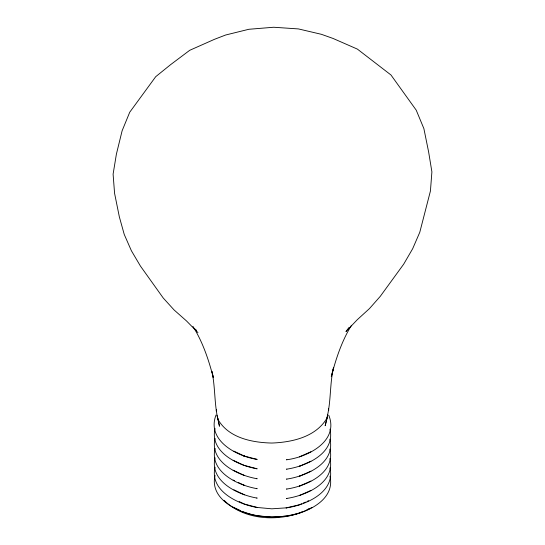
<?xml version="1.0" encoding="UTF-8"?>
<svg xmlns="http://www.w3.org/2000/svg" width="545" height="545" viewBox="0 0 545 545"><rect width="100%" height="100%" fill="white"/><g stroke="black" fill="none" stroke-linecap="round" stroke-linejoin="round"><path stroke-width="0.82" d="M211.985 371.635C215.336 387.366 214.26 403.695 217.918 419.357C228.525 437.935 252.049 442.588 271.798 443.044C291.991 442.295 315.466 437.083 326.714 418.574C331.231 401.944 329.568 384.348 333.547 367.562L331.299 376.704C335.89 358.862 341.769 341.007 351.511 325.263M216.038 414.983C206.248 440.135 236.285 456.158 256.756 459.34L257.172 459.415L243.622 455.845L244.426 456.117L233.873 451.117M215.057 428.493C209.334 452.05 237.858 465.437 256.756 468.734L257.172 468.809L243.622 465.239L244.426 465.58L233.124 460.225M215.057 438.439C209.321 462.174 238.172 475.512 257.172 478.755L256.756 478.68M215.057 448.385C209.321 472.12 238.172 485.459 257.172 488.702L256.756 488.627M215.057 457.786C209.321 481.514 238.172 494.86 257.172 498.103L256.756 498.028M215.057 467.181C209.334 490.738 237.858 504.125 256.756 507.422L271.812 508.819L286.84 507.811C306.154 504.97 335.57 492.04 329.977 467.855M215.057 475.478C209.334 499.036 237.858 512.423 256.756 515.72L271.791 517.123L286.84 516.115C306.154 513.267 335.57 500.337 329.977 476.153M327.177 417.518L325.167 425.734L327.892 414.834M216.215 410.957L216.59 409.424M348.916 327.559L345.966 331.544L357.288 319.704L369.49 308.565L380.233 296.398L403.681 264.175L412.674 248.704L419.786 232.272L430.427 191.016L431.899 171.866L428.622 151.926L423.887 128.62L416.23 110.172L390.976 74.992L357.391 49.105L333.029 38.443L321.414 34.315L298.456 28.926L273.699 27.25L248.861 29.28L225.664 35.003L214.532 39.294L189.708 50.31L170.619 64.644L155.72 76.681L129.73 112.229L122.114 130.793L116.385 154.174L113.101 174.162L114.573 193.291L119.348 216.869L124.226 234.398L131.386 250.727L140.433 266.069L163.2 297.965L174.107 309.976L186.485 320.93L197.964 332.614M311.883 507.463C285.539 522.192 246.415 522.355 224.043 500.296M299.382 512.995L301.685 511.98M307.06 509.616L309.362 508.601M310.895 451.771L299.382 456.833L300.145 456.581M310.895 461.24L299.382 466.295L300.145 465.975M310.895 471.187L299.382 476.241L300.145 475.921M310.895 481.065L299.382 486.12L300.145 485.868M310.895 490.459L299.382 495.521L300.145 495.269M301.685 503.764L299.382 504.779L286.071 507.906L286.452 507.879M303.224 503.09L305.527 502.081M307.06 501.407L308.593 500.732M298.599 513.179C280.273 518.574 260.006 518.445 242.164 511.374M286.84 498.416L286.452 498.484C305.861 495.684 335.584 482.802 329.977 458.461M286.84 459.728L286.459 459.796C307.475 457.241 339.188 441.341 328.833 415.351M286.84 479.069L286.459 479.144C305.861 476.337 335.584 463.461 329.977 439.113M286.84 489.015L286.452 489.09C305.861 486.283 335.584 473.407 329.977 449.06M286.84 469.129L286.459 469.197C305.861 466.391 335.584 453.515 329.984 429.167M257.172 507.497L257.601 507.531L244.426 504.064L239.153 501.564M243.622 485.132L244.426 485.404L238.397 482.55M243.622 494.533L244.426 494.806L233.873 489.805M243.622 475.185L244.426 475.526L233.124 470.171M233.124 507.129L240.658 510.665M233.124 480.05L234.629 480.765M195.519 329.132L196.493 330.522M192.957 326.407C202.76 342.022 208.687 359.795 213.299 377.556L212.121 371.758M328.472 408.621L328.785 410.147M217.816 418.029L219.472 426.231L217.101 415.631"/></g></svg>
